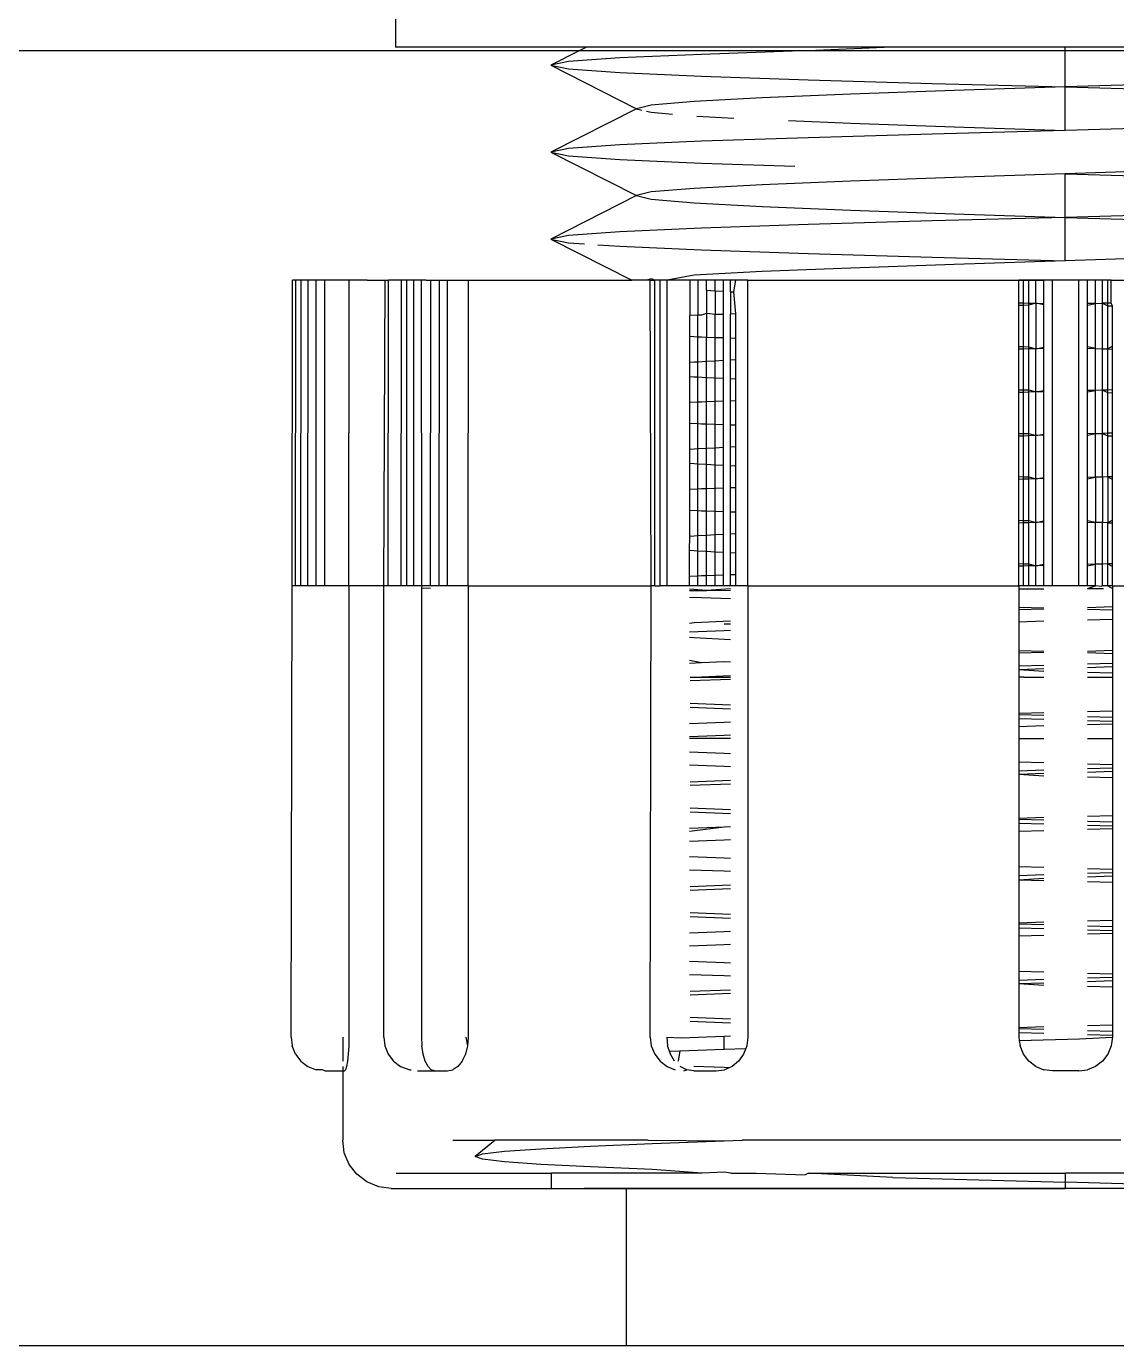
# Model space of a CAD drawing. Header units: metres. Extents: x -175 to 101, y -7 to 93.
# Drawn here: x 1.32941 to 1.35203, y 2.03295 to 2.06032 of the extents above; entities that cross this region are included whole.
import ezdxf

# ---------------------------------------------------------------- set-up
doc = ezdxf.new("R2010")
doc.units = ezdxf.units.M

msp = doc.modelspace()

# ---------------------------------------------------------------- linework, layer by layer
for p, q in [((1.337071, 2.076165), (1.337071, 2.059893)), ((1.340878, 2.059815), (1.110436, 2.059815)), ((1.341032, 2.059893), (1.337071, 2.059893)), ((1.340878, 2.059815), (1.340294, 2.059519)), ((1.341032, 2.059893), (1.340878, 2.059815)), ((1.345493, 2.059815), (1.340878, 2.059815)), ((1.347367, 2.059893), (1.341032, 2.059893)), ((1.345493, 2.059815), (1.343419, 2.059744)), ((1.345628, 2.059819), (1.345493, 2.059815)), ((1.347367, 2.059893), (1.345628, 2.059819)), ((1.355407, 2.059819), (1.345628, 2.059819)), ((1.354557, 2.059893), (1.347367, 2.059893)), ((1.350962, 2.058166), (1.350962, 2.059893)), ((1.340658, 2.059594), (1.340294, 2.059519)), ((1.340294, 2.059519), (1.342072, 2.058617)), ((1.340294, 2.059519), (1.340658, 2.059444)), ((1.341723, 2.059669), (1.340658, 2.059594)), ((1.343419, 2.059744), (1.341723, 2.059669)), ((1.340658, 2.059444), (1.341723, 2.059368)), ((1.341723, 2.059368), (1.343419, 2.059293)), ((1.343419, 2.059293), (1.345628, 2.059218)), ((1.345628, 2.059218), (1.348201, 2.059143)), ((1.348661, 2.058993), (1.346517, 2.058918)), ((1.348201, 2.059143), (1.350962, 2.059068)), ((1.350962, 2.059068), (1.348661, 2.058993)), ((1.353263, 2.059143), (1.350962, 2.059068)), ((1.350962, 2.059068), (1.353723, 2.058993)), ((1.342375, 2.058692), (1.342072, 2.058617)), ((1.343263, 2.058767), (1.342375, 2.058692)), ((1.344676, 2.058842), (1.343263, 2.058767)), ((1.346517, 2.058918), (1.344676, 2.058842)), ((1.342072, 2.058617), (1.340294, 2.057715)), ((1.342072, 2.058617), (1.342181, 2.05859)), ((1.342276, 2.058566), (1.342375, 2.058542)), ((1.342375, 2.058542), (1.342815, 2.058505)), ((1.34332, 2.058464), (1.344091, 2.058423)), ((1.345221, 2.058369), (1.346517, 2.058316)), ((1.346517, 2.058316), (1.348661, 2.058241)), ((1.350962, 2.058166), (1.348201, 2.058091)), ((1.348661, 2.058241), (1.350962, 2.058166)), ((1.353723, 2.058241), (1.350962, 2.058166)), ((1.341723, 2.057866), (1.340658, 2.05779)), ((1.343419, 2.057941), (1.341723, 2.057866)), ((1.345628, 2.058016), (1.343419, 2.057941)), ((1.348201, 2.058091), (1.345628, 2.058016)), ((1.340658, 2.05779), (1.340294, 2.057715)), ((1.340294, 2.057715), (1.340658, 2.05764)), ((1.340294, 2.057715), (1.342072, 2.056814)), ((1.340658, 2.05764), (1.341723, 2.057565)), ((1.341723, 2.057565), (1.343419, 2.05749)), ((1.343419, 2.05749), (1.345356, 2.057424)), ((1.353263, 2.05734), (1.350962, 2.057264)), ((1.344676, 2.057039), (1.343263, 2.056964)), ((1.346517, 2.057114), (1.344676, 2.057039)), ((1.348661, 2.057189), (1.346517, 2.057114)), ((1.350962, 2.057264), (1.348661, 2.057189)), ((1.350962, 2.057264), (1.353723, 2.057189)), ((1.350962, 2.055461), (1.350962, 2.057264)), ((1.342072, 2.056814), (1.340294, 2.055912)), ((1.342375, 2.056889), (1.342072, 2.056814)), ((1.342072, 2.056814), (1.342375, 2.056738)), ((1.343263, 2.056964), (1.342375, 2.056889)), ((1.342375, 2.056738), (1.343263, 2.056663)), ((1.343263, 2.056663), (1.344676, 2.056588)), ((1.344676, 2.056588), (1.346517, 2.056513)), ((1.346517, 2.056513), (1.348661, 2.056438)), ((1.345628, 2.056213), (1.343419, 2.056137)), ((1.348201, 2.056288), (1.345628, 2.056213)), ((1.350962, 2.056363), (1.348201, 2.056288)), ((1.348661, 2.056438), (1.350962, 2.056363)), ((1.353723, 2.056438), (1.350962, 2.056363)), ((1.350962, 2.056363), (1.353263, 2.056288)), ((1.340658, 2.055987), (1.340294, 2.055912)), ((1.341723, 2.056062), (1.340658, 2.055987)), ((1.343419, 2.056137), (1.341723, 2.056062)), ((1.340294, 2.055912), (1.34197, 2.055062)), ((1.340294, 2.055912), (1.340658, 2.055837)), ((1.340658, 2.055837), (1.340988, 2.055813)), ((1.341267, 2.055794), (1.341723, 2.055762)), ((1.341723, 2.055762), (1.343419, 2.055687)), ((1.343419, 2.055687), (1.345628, 2.055611)), ((1.345628, 2.055611), (1.348201, 2.055536)), ((1.348661, 2.055386), (1.346517, 2.055311)), ((1.348201, 2.055536), (1.350962, 2.055461)), ((1.350962, 2.055461), (1.348661, 2.055386)), ((1.353263, 2.055536), (1.350962, 2.055461)), ((1.343263, 2.055161), (1.342705, 2.055062)), ((1.344676, 2.055236), (1.343263, 2.055161)), ((1.346517, 2.055311), (1.344676, 2.055236)), ((1.334925, 2.048714), (1.334929, 2.055062)), ((1.334999, 2.055062), (1.334929, 2.055062)), ((1.334995, 2.048714), (1.334999, 2.055062)), ((1.33511, 2.055062), (1.334999, 2.055062)), ((1.335106, 2.048714), (1.33511, 2.055062)), ((1.335255, 2.055062), (1.33511, 2.055062)), ((1.335251, 2.048714), (1.335255, 2.055062)), ((1.335424, 2.055062), (1.335255, 2.055062)), ((1.33542, 2.048714), (1.335424, 2.055062)), ((1.335605, 2.055062), (1.335424, 2.055062)), ((1.335601, 2.048714), (1.335605, 2.055062)), ((1.336105, 2.055062), (1.335605, 2.055062)), ((1.336101, 2.048714), (1.336105, 2.055062)), ((1.336484, 2.055061), (1.336105, 2.055062)), ((1.336484, 2.055061), (1.336852, 2.055062)), ((1.336825, 2.048714), (1.336852, 2.055062)), ((1.336852, 2.055062), (1.336922, 2.055062)), ((1.336919, 2.048714), (1.336922, 2.055062)), ((1.337033, 2.055062), (1.336922, 2.055062)), ((1.337193, 2.055062), (1.337033, 2.055062)), ((1.337189, 2.048714), (1.337193, 2.055062)), ((1.337304, 2.055062), (1.337193, 2.055062)), ((1.337301, 2.048714), (1.337304, 2.055062)), ((1.337449, 2.055062), (1.337304, 2.055062)), ((1.337446, 2.048714), (1.337449, 2.055062)), ((1.337611, 2.055062), (1.337449, 2.055062)), ((1.337706, 2.055061), (1.337611, 2.055062)), ((1.337614, 2.048714), (1.337611, 2.055062)), ((1.337706, 2.055061), (1.337753, 2.055061)), ((1.337753, 2.055061), (1.337799, 2.055061)), ((1.337796, 2.048714), (1.337799, 2.055061)), ((1.337799, 2.055061), (1.33798, 2.055062)), ((1.337977, 2.048714), (1.33798, 2.055062)), ((1.33798, 2.055062), (1.338149, 2.055062)), ((1.338146, 2.048714), (1.338149, 2.055062)), ((1.338149, 2.055062), (1.338525, 2.055062)), ((1.338525, 2.055062), (1.338582, 2.055062)), ((1.338579, 2.048714), (1.338582, 2.055062)), ((1.338582, 2.055062), (1.34197, 2.055062)), ((1.342281, 2.055062), (1.34197, 2.055062)), ((1.342375, 2.055085), (1.342281, 2.055062)), ((1.342355, 2.055062), (1.342281, 2.055062)), ((1.342376, 2.048714), (1.342355, 2.055062)), ((1.342355, 2.055062), (1.342448, 2.055062)), ((1.342448, 2.055062), (1.342375, 2.055085)), ((1.342446, 2.048714), (1.342448, 2.055062)), ((1.34256, 2.055062), (1.342448, 2.055062)), ((1.342558, 2.048714), (1.34256, 2.055062)), ((1.342705, 2.055062), (1.34256, 2.055062)), ((1.342703, 2.048714), (1.342705, 2.055062)), ((1.343173, 2.055062), (1.342705, 2.055062)), ((1.343342, 2.055062), (1.343173, 2.055062)), ((1.343173, 2.055062), (1.343173, 2.054323)), ((1.343475, 2.055059), (1.343342, 2.055062)), ((1.343342, 2.055062), (1.343342, 2.054331)), ((1.343523, 2.055062), (1.343475, 2.055059)), ((1.343704, 2.055062), (1.343523, 2.055062)), ((1.343523, 2.054854), (1.343523, 2.055062)), ((1.343523, 2.054854), (1.343704, 2.05484)), ((1.343523, 2.054854), (1.343523, 2.054367)), ((1.343873, 2.055062), (1.343704, 2.055062)), ((1.343704, 2.05484), (1.343704, 2.055062)), ((1.343704, 2.05484), (1.343873, 2.054828)), ((1.343704, 2.05484), (1.343704, 2.054344)), ((1.344018, 2.055062), (1.343873, 2.055062)), ((1.343873, 2.054828), (1.343873, 2.055062)), ((1.344129, 2.055062), (1.344018, 2.055062)), ((1.344018, 2.05482), (1.344018, 2.055062)), ((1.344091, 2.054816), (1.344129, 2.055062)), ((1.344379, 2.055062), (1.344129, 2.055062)), ((1.344377, 2.048714), (1.344379, 2.055062)), ((1.344379, 2.055062), (1.350002, 2.055062)), ((1.350096, 2.055062), (1.350002, 2.055062)), ((1.350002, 2.054591), (1.350002, 2.055062)), ((1.350002, 2.055061), (1.350521, 2.055061)), ((1.350207, 2.055062), (1.350096, 2.055062)), ((1.350096, 2.054588), (1.350096, 2.055062)), ((1.35031, 2.055061), (1.350207, 2.055062)), ((1.350207, 2.054584), (1.350207, 2.055062)), ((1.350352, 2.055062), (1.35031, 2.055061)), ((1.350521, 2.055061), (1.350352, 2.055062)), ((1.350352, 2.054579), (1.350352, 2.055062)), ((1.350702, 2.055062), (1.350521, 2.055061)), ((1.350521, 2.054574), (1.350521, 2.055061)), ((1.351244, 2.055062), (1.350702, 2.055062)), ((1.350702, 2.048714), (1.350702, 2.055062)), ((1.351425, 2.055062), (1.351244, 2.055062)), ((1.351244, 2.048714), (1.351244, 2.055062)), ((1.351594, 2.055062), (1.351425, 2.055062)), ((1.351425, 2.054572), (1.351425, 2.055062)), ((1.351594, 2.054577), (1.351594, 2.055062)), ((1.351633, 2.055061), (1.351594, 2.055062)), ((1.351739, 2.055062), (1.351633, 2.055061)), ((1.35185, 2.055062), (1.351739, 2.055062)), ((1.351739, 2.054581), (1.351739, 2.055062)), ((1.35192, 2.055062), (1.35185, 2.055062)), ((1.35185, 2.054584), (1.35185, 2.055062)), ((1.35192, 2.055062), (1.357463, 2.055063)), ((1.35192, 2.054585), (1.35192, 2.055062)), ((1.343873, 2.054349), (1.343873, 2.054828)), ((1.344018, 2.05482), (1.344091, 2.054816)), ((1.344018, 2.05482), (1.344018, 2.054354)), ((1.344129, 2.054358), (1.344091, 2.054816)), ((1.350002, 2.054591), (1.350096, 2.054588)), ((1.350002, 2.054533), (1.350002, 2.054591)), ((1.350096, 2.054588), (1.350207, 2.054584)), ((1.350096, 2.054536), (1.350096, 2.054588)), ((1.350207, 2.054584), (1.350352, 2.054579)), ((1.350207, 2.054539), (1.350207, 2.054584)), ((1.350352, 2.054579), (1.350207, 2.054539)), ((1.350352, 2.054579), (1.350521, 2.054574)), ((1.350521, 2.054547), (1.350352, 2.054579)), ((1.350352, 2.054579), (1.350352, 2.053638)), ((1.350521, 2.054547), (1.350521, 2.054574)), ((1.351425, 2.054544), (1.351594, 2.054577)), ((1.351594, 2.054577), (1.351425, 2.054572)), ((1.351425, 2.054544), (1.351425, 2.054572)), ((1.351594, 2.054577), (1.351739, 2.054581)), ((1.351594, 2.05364), (1.351594, 2.054577)), ((1.35185, 2.054584), (1.351739, 2.054581)), ((1.351739, 2.054581), (1.35185, 2.05453)), ((1.351739, 2.053637), (1.351739, 2.054581)), ((1.35192, 2.054585), (1.35185, 2.054584)), ((1.35185, 2.05453), (1.35185, 2.054584)), ((1.351944, 2.054527), (1.35192, 2.054585)), ((1.343342, 2.054331), (1.343173, 2.054323)), ((1.343173, 2.053894), (1.343173, 2.054323)), ((1.343419, 2.054334), (1.343342, 2.054331)), ((1.343342, 2.053887), (1.343342, 2.054331)), ((1.343523, 2.054367), (1.343419, 2.054334)), ((1.343704, 2.054344), (1.343523, 2.054367)), ((1.343523, 2.054367), (1.343523, 2.05388)), ((1.343873, 2.054349), (1.343704, 2.054344)), ((1.343704, 2.053873), (1.343704, 2.054344)), ((1.343873, 2.053868), (1.343873, 2.054349)), ((1.344129, 2.054358), (1.344018, 2.054354)), ((1.344018, 2.053863), (1.344018, 2.054354)), ((1.344129, 2.053859), (1.344129, 2.054358)), ((1.350096, 2.054536), (1.350002, 2.054533)), ((1.350002, 2.053684), (1.350002, 2.054533)), ((1.350207, 2.054539), (1.350096, 2.054536)), ((1.350096, 2.053681), (1.350096, 2.054536)), ((1.350207, 2.053678), (1.350207, 2.054539)), ((1.350521, 2.05367), (1.350521, 2.054547)), ((1.351425, 2.053673), (1.351425, 2.054544)), ((1.35185, 2.05453), (1.351944, 2.054527)), ((1.35185, 2.053634), (1.35185, 2.05453)), ((1.351944, 2.05369), (1.351944, 2.054527)), ((1.343173, 2.053894), (1.343342, 2.053887)), ((1.343173, 2.053349), (1.343173, 2.053894)), ((1.343341, 2.053361), (1.343342, 2.053887)), ((1.343342, 2.053887), (1.343419, 2.053883)), ((1.343419, 2.053883), (1.343523, 2.05388)), ((1.343523, 2.05388), (1.343704, 2.053873)), ((1.343523, 2.053371), (1.343523, 2.05388)), ((1.343704, 2.053873), (1.343873, 2.053868)), ((1.343704, 2.053381), (1.343704, 2.053873)), ((1.343873, 2.05339), (1.343873, 2.053868)), ((1.344018, 2.053863), (1.344129, 2.053859)), ((1.344018, 2.053397), (1.344018, 2.053863)), ((1.344129, 2.053403), (1.344129, 2.053859)), ((1.350002, 2.053684), (1.350096, 2.053681)), ((1.350002, 2.053626), (1.350002, 2.053684)), ((1.350096, 2.053629), (1.350002, 2.053626)), ((1.350002, 2.052787), (1.350002, 2.053626)), ((1.350096, 2.053681), (1.350207, 2.053678)), ((1.350096, 2.053629), (1.350096, 2.053681)), ((1.350207, 2.053633), (1.350096, 2.053629)), ((1.350096, 2.052784), (1.350096, 2.053629)), ((1.350207, 2.053678), (1.350352, 2.053638)), ((1.350207, 2.053633), (1.350207, 2.053678)), ((1.350352, 2.053638), (1.350207, 2.053633)), ((1.350207, 2.052781), (1.350207, 2.053633)), ((1.350352, 2.053638), (1.350521, 2.05367)), ((1.350521, 2.053643), (1.350352, 2.053638)), ((1.350352, 2.052739), (1.350352, 2.053638)), ((1.350521, 2.053643), (1.350521, 2.05367)), ((1.350521, 2.05277), (1.350521, 2.053643)), ((1.351594, 2.05364), (1.351425, 2.053673)), ((1.351425, 2.053645), (1.351425, 2.053673)), ((1.351425, 2.053645), (1.351594, 2.05364)), ((1.351425, 2.052769), (1.351425, 2.053645)), ((1.351594, 2.05364), (1.351739, 2.053637)), ((1.351594, 2.052773), (1.351594, 2.05364)), ((1.351739, 2.053637), (1.35185, 2.053634)), ((1.351739, 2.052777), (1.351739, 2.053637)), ((1.351944, 2.05369), (1.35185, 2.053634)), ((1.35185, 2.053634), (1.351944, 2.053631)), ((1.35185, 2.05278), (1.35185, 2.053634)), ((1.351944, 2.053631), (1.351944, 2.05369)), ((1.351944, 2.052783), (1.351944, 2.053631)), ((1.343263, 2.053357), (1.343173, 2.053349)), ((1.343173, 2.053064), (1.343173, 2.053349)), ((1.343341, 2.053361), (1.343263, 2.053357)), ((1.343523, 2.053371), (1.343341, 2.053361)), ((1.343341, 2.053052), (1.343341, 2.053361)), ((1.343704, 2.053381), (1.343523, 2.053371)), ((1.343523, 2.053043), (1.343523, 2.053371)), ((1.343873, 2.05339), (1.343704, 2.053381)), ((1.343704, 2.053033), (1.343704, 2.053381)), ((1.343873, 2.053024), (1.343873, 2.05339)), ((1.344129, 2.053403), (1.344018, 2.053397)), ((1.344018, 2.053016), (1.344018, 2.053397)), ((1.344129, 2.053011), (1.344129, 2.053403)), ((1.343172, 2.05252), (1.343173, 2.053064)), ((1.343173, 2.053064), (1.343263, 2.053057)), ((1.343263, 2.053057), (1.343341, 2.053052)), ((1.343341, 2.053052), (1.343523, 2.053043)), ((1.343341, 2.052527), (1.343341, 2.053052)), ((1.343522, 2.052534), (1.343523, 2.053043)), ((1.343523, 2.053043), (1.343704, 2.053033)), ((1.343704, 2.05254), (1.343704, 2.053033)), ((1.343704, 2.053033), (1.343873, 2.053024)), ((1.343872, 2.052546), (1.343873, 2.053024)), ((1.344017, 2.052551), (1.344018, 2.053016)), ((1.344018, 2.053016), (1.344129, 2.053011)), ((1.344129, 2.052555), (1.344129, 2.053011)), ((1.350002, 2.052787), (1.350096, 2.052784)), ((1.350002, 2.05273), (1.350002, 2.052787)), ((1.350096, 2.052732), (1.350002, 2.05273)), ((1.350002, 2.05188), (1.350002, 2.05273)), ((1.350096, 2.052784), (1.350207, 2.052781)), ((1.350096, 2.052732), (1.350096, 2.052784)), ((1.350207, 2.052735), (1.350096, 2.052732)), ((1.350096, 2.051878), (1.350096, 2.052732)), ((1.350207, 2.052781), (1.350352, 2.052739)), ((1.350207, 2.052735), (1.350207, 2.052781)), ((1.350352, 2.052739), (1.350207, 2.052735)), ((1.350207, 2.051875), (1.350207, 2.052735)), ((1.350352, 2.052739), (1.350521, 2.05277)), ((1.350521, 2.052744), (1.350352, 2.052739)), ((1.350352, 2.051834), (1.350352, 2.052739)), ((1.350521, 2.052744), (1.350521, 2.05277)), ((1.350521, 2.051866), (1.350521, 2.052744)), ((1.351594, 2.052773), (1.351425, 2.052769)), ((1.351425, 2.052741), (1.351594, 2.052773)), ((1.351425, 2.052741), (1.351425, 2.052769)), ((1.351425, 2.051869), (1.351425, 2.052741)), ((1.351739, 2.052777), (1.351594, 2.052773)), ((1.351594, 2.051875), (1.351594, 2.052773)), ((1.35185, 2.05278), (1.351739, 2.052777)), ((1.351739, 2.052777), (1.35185, 2.052727)), ((1.351739, 2.05188), (1.351739, 2.052777)), ((1.351944, 2.052783), (1.35185, 2.05278)), ((1.35185, 2.052727), (1.35185, 2.05278)), ((1.35185, 2.052727), (1.351944, 2.052724)), ((1.35185, 2.051883), (1.35185, 2.052727)), ((1.351944, 2.052724), (1.351944, 2.052783)), ((1.351944, 2.051886), (1.351944, 2.052724)), ((1.343341, 2.052527), (1.343172, 2.05252)), ((1.343172, 2.052091), (1.343172, 2.05252)), ((1.343419, 2.052531), (1.343341, 2.052527)), ((1.343341, 2.052083), (1.343341, 2.052527)), ((1.343522, 2.052534), (1.343419, 2.052531)), ((1.343704, 2.05254), (1.343522, 2.052534)), ((1.343522, 2.052076), (1.343522, 2.052534)), ((1.343703, 2.05207), (1.343704, 2.05254)), ((1.343872, 2.052546), (1.343704, 2.05254)), ((1.343872, 2.052064), (1.343872, 2.052546)), ((1.344129, 2.052555), (1.344017, 2.052551)), ((1.344017, 2.052059), (1.344017, 2.052551)), ((1.344128, 2.052056), (1.344129, 2.052555)), ((1.343172, 2.052091), (1.343341, 2.052083)), ((1.343172, 2.051546), (1.343172, 2.052091)), ((1.343341, 2.052083), (1.343419, 2.05208)), ((1.343341, 2.051558), (1.343341, 2.052083)), ((1.343419, 2.05208), (1.343522, 2.052076)), ((1.343522, 2.052076), (1.343703, 2.05207)), ((1.343522, 2.051567), (1.343522, 2.052076)), ((1.343703, 2.05207), (1.343872, 2.052064)), ((1.343703, 2.051577), (1.343703, 2.05207)), ((1.343872, 2.051586), (1.343872, 2.052064)), ((1.344017, 2.052059), (1.344128, 2.052056)), ((1.344017, 2.051594), (1.344017, 2.052059)), ((1.344128, 2.0516), (1.344128, 2.052056)), ((1.350002, 2.05188), (1.350096, 2.051878)), ((1.350002, 2.051823), (1.350002, 2.05188)), ((1.350096, 2.051826), (1.350002, 2.051823)), ((1.350096, 2.051878), (1.350207, 2.051875)), ((1.350096, 2.051826), (1.350096, 2.051878)), ((1.350207, 2.05183), (1.350096, 2.051826)), ((1.350096, 2.050981), (1.350096, 2.051826)), ((1.350207, 2.051875), (1.350352, 2.051834)), ((1.350207, 2.05183), (1.350207, 2.051875)), ((1.350352, 2.051834), (1.350207, 2.05183)), ((1.350207, 2.050977), (1.350207, 2.05183)), ((1.350352, 2.051834), (1.350521, 2.051866)), ((1.350521, 2.05184), (1.350352, 2.051834)), ((1.350352, 2.050936), (1.350352, 2.051834)), ((1.350521, 2.05184), (1.350521, 2.051866)), ((1.350521, 2.050967), (1.350521, 2.05184)), ((1.351425, 2.051842), (1.351594, 2.051875)), ((1.351594, 2.051875), (1.351425, 2.051869)), ((1.351425, 2.051842), (1.351425, 2.051869)), ((1.351425, 2.050965), (1.351425, 2.051842)), ((1.351594, 2.051875), (1.351739, 2.05188)), ((1.351594, 2.05097), (1.351594, 2.051875)), ((1.35185, 2.051883), (1.351739, 2.05188)), ((1.351739, 2.05188), (1.35185, 2.05183)), ((1.351739, 2.050974), (1.351739, 2.05188)), ((1.351944, 2.051886), (1.35185, 2.051883)), ((1.35185, 2.05183), (1.35185, 2.051883)), ((1.35185, 2.050977), (1.35185, 2.05183)), ((1.35185, 2.05183), (1.351944, 2.051828)), ((1.351944, 2.051828), (1.351944, 2.051886)), ((1.351944, 2.050979), (1.351944, 2.051828)), ((1.343263, 2.051554), (1.343172, 2.051546)), ((1.343341, 2.051558), (1.343263, 2.051554)), ((1.343522, 2.051567), (1.343341, 2.051558)), ((1.343341, 2.051249), (1.343341, 2.051558)), ((1.343703, 2.051577), (1.343522, 2.051567)), ((1.343522, 2.051239), (1.343522, 2.051567)), ((1.343872, 2.051586), (1.343703, 2.051577)), ((1.343703, 2.05123), (1.343703, 2.051577)), ((1.343872, 2.051221), (1.343872, 2.051586)), ((1.344128, 2.0516), (1.344017, 2.051594)), ((1.344017, 2.051213), (1.344017, 2.051594)), ((1.344128, 2.051207), (1.344128, 2.0516)), ((1.350002, 2.050984), (1.350002, 2.051823)), ((1.343172, 2.051261), (1.343172, 2.051546)), ((1.343172, 2.051261), (1.343263, 2.051253)), ((1.343172, 2.050716), (1.343172, 2.051261)), ((1.343263, 2.051253), (1.343341, 2.051249)), ((1.343341, 2.051249), (1.343522, 2.051239)), ((1.343341, 2.050724), (1.343341, 2.051249)), ((1.343522, 2.051239), (1.343703, 2.05123)), ((1.343522, 2.050731), (1.343522, 2.051239)), ((1.343703, 2.05123), (1.343872, 2.051221)), ((1.343703, 2.050737), (1.343703, 2.05123)), ((1.343872, 2.050743), (1.343872, 2.051221)), ((1.344017, 2.051213), (1.344128, 2.051207)), ((1.344017, 2.050748), (1.344017, 2.051213)), ((1.344128, 2.050751), (1.344128, 2.051207)), ((1.343522, 2.050731), (1.343419, 2.050727)), ((1.343703, 2.050737), (1.343522, 2.050731)), ((1.343522, 2.050273), (1.343522, 2.050731)), ((1.343872, 2.050743), (1.343703, 2.050737)), ((1.343703, 2.050267), (1.343703, 2.050737)), ((1.343872, 2.050261), (1.343872, 2.050743)), ((1.344128, 2.050751), (1.344017, 2.050748)), ((1.344017, 2.050256), (1.344017, 2.050748)), ((1.344128, 2.050252), (1.344128, 2.050751)), ((1.350002, 2.050984), (1.350096, 2.050981)), ((1.350002, 2.050926), (1.350002, 2.050984)), ((1.350096, 2.050929), (1.350002, 2.050926)), ((1.350002, 2.050077), (1.350002, 2.050926)), ((1.350096, 2.050981), (1.350207, 2.050977)), ((1.350096, 2.050929), (1.350096, 2.050981)), ((1.350207, 2.050932), (1.350096, 2.050929)), ((1.350096, 2.050074), (1.350096, 2.050929)), ((1.350207, 2.050977), (1.350352, 2.050936)), ((1.350207, 2.050932), (1.350207, 2.050977)), ((1.350352, 2.050936), (1.350207, 2.050932)), ((1.350207, 2.050071), (1.350207, 2.050932)), ((1.350352, 2.050936), (1.350521, 2.050967)), ((1.350521, 2.050941), (1.350352, 2.050936)), ((1.350352, 2.050031), (1.350352, 2.050936)), ((1.350521, 2.050941), (1.350521, 2.050967)), ((1.350521, 2.050063), (1.350521, 2.050941)), ((1.351594, 2.05097), (1.351425, 2.050965)), ((1.351425, 2.050937), (1.351594, 2.05097)), ((1.351425, 2.050937), (1.351425, 2.050965)), ((1.351425, 2.050066), (1.351425, 2.050937)), ((1.351739, 2.050974), (1.351594, 2.05097)), ((1.351594, 2.05097), (1.351594, 2.050034)), ((1.35185, 2.050977), (1.351739, 2.050974)), ((1.351739, 2.050974), (1.351739, 2.05003)), ((1.351944, 2.050979), (1.35185, 2.050977)), ((1.35185, 2.050977), (1.351944, 2.050921)), ((1.35185, 2.050977), (1.35185, 2.050027)), ((1.351944, 2.050921), (1.351944, 2.050979)), ((1.351944, 2.050083), (1.351944, 2.050921)), ((1.343341, 2.050724), (1.343172, 2.050716)), ((1.343172, 2.050287), (1.343172, 2.050716)), ((1.343419, 2.050727), (1.343341, 2.050724)), ((1.343341, 2.05028), (1.343341, 2.050724)), ((1.343172, 2.050287), (1.343341, 2.05028)), ((1.343172, 2.049743), (1.343172, 2.050287)), ((1.34334, 2.049754), (1.343341, 2.05028)), ((1.343341, 2.05028), (1.343419, 2.050276)), ((1.343419, 2.050276), (1.343522, 2.050273)), ((1.343522, 2.050273), (1.343703, 2.050267)), ((1.343522, 2.049764), (1.343522, 2.050273)), ((1.343703, 2.050267), (1.343872, 2.050261)), ((1.343703, 2.049774), (1.343703, 2.050267)), ((1.343872, 2.049783), (1.343872, 2.050261)), ((1.344017, 2.050256), (1.344128, 2.050252)), ((1.344017, 2.04979), (1.344017, 2.050256)), ((1.344128, 2.049796), (1.344128, 2.050252)), ((1.350002, 2.050077), (1.350096, 2.050074)), ((1.350002, 2.05002), (1.350002, 2.050077)), ((1.350096, 2.050023), (1.350002, 2.05002)), ((1.350002, 2.049181), (1.350002, 2.05002)), ((1.350096, 2.050074), (1.350207, 2.050071)), ((1.350096, 2.050023), (1.350096, 2.050074)), ((1.350207, 2.050026), (1.350096, 2.050023)), ((1.350096, 2.049177), (1.350096, 2.050023)), ((1.350207, 2.050071), (1.350352, 2.050031)), ((1.350207, 2.050026), (1.350207, 2.050071)), ((1.350352, 2.050031), (1.350207, 2.050026)), ((1.350207, 2.049174), (1.350207, 2.050026)), ((1.350352, 2.050031), (1.350521, 2.050063)), ((1.350521, 2.050036), (1.350352, 2.050031)), ((1.350352, 2.049133), (1.350352, 2.050031)), ((1.350521, 2.050036), (1.350521, 2.050063)), ((1.350521, 2.049164), (1.350521, 2.050036)), ((1.351594, 2.050034), (1.351425, 2.050066)), ((1.351425, 2.050038), (1.351425, 2.050066)), ((1.351425, 2.050038), (1.351594, 2.050034)), ((1.351425, 2.049162), (1.351425, 2.050038)), ((1.351739, 2.05003), (1.351594, 2.050034)), ((1.351594, 2.049166), (1.351594, 2.050034)), ((1.351739, 2.04917), (1.351739, 2.05003)), ((1.35185, 2.050027), (1.351739, 2.05003)), ((1.351944, 2.050083), (1.35185, 2.050027)), ((1.35185, 2.049173), (1.35185, 2.050027)), ((1.35185, 2.050027), (1.351944, 2.050024)), ((1.351944, 2.050024), (1.351944, 2.050083)), ((1.351944, 2.049176), (1.351944, 2.050024)), ((1.343171, 2.049458), (1.343172, 2.049743)), ((1.343263, 2.04975), (1.343172, 2.049743)), ((1.34334, 2.049754), (1.343263, 2.04975)), ((1.343522, 2.049764), (1.34334, 2.049754)), ((1.34334, 2.049446), (1.34334, 2.049754)), ((1.343521, 2.049436), (1.343522, 2.049764)), ((1.343703, 2.049774), (1.343522, 2.049764)), ((1.343872, 2.049783), (1.343703, 2.049774)), ((1.343703, 2.049426), (1.343703, 2.049774)), ((1.343871, 2.049417), (1.343872, 2.049783)), ((1.344016, 2.04941), (1.344017, 2.04979)), ((1.344128, 2.049796), (1.344017, 2.04979)), ((1.344128, 2.049404), (1.344128, 2.049796)), ((1.343171, 2.049458), (1.343263, 2.04945)), ((1.343171, 2.048913), (1.343171, 2.049458)), ((1.343263, 2.04945), (1.34334, 2.049446)), ((1.34334, 2.049446), (1.343521, 2.049436)), ((1.34334, 2.04892), (1.34334, 2.049446)), ((1.343521, 2.049436), (1.343703, 2.049426)), ((1.343521, 2.048927), (1.343521, 2.049436)), ((1.343702, 2.048933), (1.343703, 2.049426)), ((1.343703, 2.049426), (1.343871, 2.049417)), ((1.343871, 2.048939), (1.343871, 2.049417)), ((1.344016, 2.04941), (1.344128, 2.049404)), ((1.344016, 2.048944), (1.344016, 2.04941)), ((1.344127, 2.048948), (1.344128, 2.049404)), ((1.350002, 2.049181), (1.350096, 2.049177)), ((1.350002, 2.049123), (1.350002, 2.049181)), ((1.350096, 2.049126), (1.350002, 2.049123)), ((1.350002, 2.048714), (1.350002, 2.049123)), ((1.350096, 2.049126), (1.350096, 2.049177)), ((1.350096, 2.049177), (1.350207, 2.049174)), ((1.350207, 2.049129), (1.350096, 2.049126)), ((1.350096, 2.048714), (1.350096, 2.049126)), ((1.350207, 2.049129), (1.350207, 2.049174)), ((1.350207, 2.049174), (1.350352, 2.049133)), ((1.350352, 2.049133), (1.350207, 2.049129)), ((1.350207, 2.048714), (1.350207, 2.049129)), ((1.350352, 2.049133), (1.350521, 2.049164)), ((1.350521, 2.049137), (1.350352, 2.049133)), ((1.350352, 2.048714), (1.350352, 2.049133)), ((1.350521, 2.049137), (1.350521, 2.049164)), ((1.350521, 2.048714), (1.350521, 2.049137)), ((1.351594, 2.049166), (1.351425, 2.049162)), ((1.351425, 2.049134), (1.351594, 2.049166)), ((1.351425, 2.049134), (1.351425, 2.049162)), ((1.351425, 2.048714), (1.351425, 2.049134)), ((1.351739, 2.04917), (1.351594, 2.049166)), ((1.351594, 2.048714), (1.351594, 2.049166)), ((1.35185, 2.049173), (1.351739, 2.04917)), ((1.351739, 2.048714), (1.351739, 2.04917)), ((1.351944, 2.049176), (1.35185, 2.049173)), ((1.35185, 2.049173), (1.351944, 2.049117)), ((1.35185, 2.048714), (1.35185, 2.049173)), ((1.351944, 2.049117), (1.351944, 2.049176)), ((1.351944, 2.048714), (1.351944, 2.049117)), ((1.34334, 2.04892), (1.343171, 2.048913)), ((1.343171, 2.048714), (1.343171, 2.048913)), ((1.343419, 2.048924), (1.34334, 2.04892)), ((1.34334, 2.048714), (1.34334, 2.04892)), ((1.343521, 2.048927), (1.343419, 2.048924)), ((1.343702, 2.048933), (1.343521, 2.048927)), ((1.343521, 2.048714), (1.343521, 2.048927)), ((1.343871, 2.048939), (1.343702, 2.048933)), ((1.343702, 2.048714), (1.343702, 2.048933)), ((1.343871, 2.048714), (1.343871, 2.048939)), ((1.344127, 2.048948), (1.344016, 2.048944)), ((1.344016, 2.048714), (1.344016, 2.048944)), ((1.344127, 2.048714), (1.344127, 2.048948)), ((1.334901, 2.039352), (1.334925, 2.048714)), ((1.334995, 2.048714), (1.334925, 2.048714)), ((1.335106, 2.048714), (1.334995, 2.048714)), ((1.335251, 2.048714), (1.335106, 2.048714)), ((1.33542, 2.048714), (1.335251, 2.048714)), ((1.335601, 2.048714), (1.33542, 2.048714)), ((1.336101, 2.048714), (1.335601, 2.048714)), ((1.336101, 2.048714), (1.336101, 2.039352)), ((1.336825, 2.048714), (1.336101, 2.048714)), ((1.336825, 2.039352), (1.336825, 2.048714)), ((1.336919, 2.048714), (1.336825, 2.048714)), ((1.337189, 2.048714), (1.336919, 2.048714)), ((1.337301, 2.048714), (1.337189, 2.048714)), ((1.337446, 2.048714), (1.337301, 2.048714)), ((1.337614, 2.048714), (1.337446, 2.048714)), ((1.337614, 2.048714), (1.337608, 2.048673)), ((1.337608, 2.048673), (1.337796, 2.048668)), ((1.337608, 2.048673), (1.337608, 2.039352)), ((1.337796, 2.048714), (1.337614, 2.048714)), ((1.337977, 2.048714), (1.337796, 2.048714)), ((1.338146, 2.048714), (1.337977, 2.048714)), ((1.338579, 2.048714), (1.338146, 2.048714)), ((1.338579, 2.048714), (1.338579, 2.039352)), ((1.338579, 2.048714), (1.342376, 2.048714)), ((1.342353, 2.039352), (1.342376, 2.048714)), ((1.342446, 2.048714), (1.342376, 2.048714)), ((1.342446, 2.048714), (1.342558, 2.048714)), ((1.342703, 2.048714), (1.342558, 2.048714)), ((1.343171, 2.048714), (1.342703, 2.048714)), ((1.34334, 2.048714), (1.343171, 2.048714)), ((1.343523, 2.048622), (1.343171, 2.048649)), ((1.343171, 2.048621), (1.343523, 2.048622)), ((1.343521, 2.048714), (1.34334, 2.048714)), ((1.343702, 2.048714), (1.343521, 2.048714)), ((1.344016, 2.048655), (1.343523, 2.048622)), ((1.343523, 2.048622), (1.344016, 2.048624)), ((1.343871, 2.048714), (1.343702, 2.048714)), ((1.344016, 2.048714), (1.343871, 2.048714)), ((1.344127, 2.048714), (1.344016, 2.048714)), ((1.344377, 2.048714), (1.344127, 2.048714)), ((1.344377, 2.048714), (1.344377, 2.039352)), ((1.344377, 2.048714), (1.350002, 2.048714)), ((1.350096, 2.048714), (1.350002, 2.048714)), ((1.350002, 2.048714), (1.350002, 2.048652)), ((1.350002, 2.048652), (1.350521, 2.048654)), ((1.350002, 2.048652), (1.350002, 2.048274)), ((1.350207, 2.048714), (1.350096, 2.048714)), ((1.350352, 2.048714), (1.350207, 2.048714)), ((1.350521, 2.048714), (1.350352, 2.048714)), ((1.350702, 2.048714), (1.350521, 2.048714)), ((1.351244, 2.048714), (1.350702, 2.048714)), ((1.351425, 2.048714), (1.351244, 2.048714)), ((1.351594, 2.048714), (1.351425, 2.048714)), ((1.351425, 2.048662), (1.351594, 2.048714)), ((1.351425, 2.048663), (1.351759, 2.048665)), ((1.351708, 2.048701), (1.351594, 2.048714)), ((1.351739, 2.048714), (1.351708, 2.048701)), ((1.35185, 2.048714), (1.351739, 2.048714)), ((1.351944, 2.048714), (1.35185, 2.048714)), ((1.35185, 2.048714), (1.351944, 2.048664)), ((1.351944, 2.048714), (1.351944, 2.048664)), ((1.351944, 2.048714), (1.357569, 2.048714)), ((1.351944, 2.048664), (1.351944, 2.04828)), ((1.343171, 2.048484), (1.343419, 2.048473)), ((1.343419, 2.048473), (1.344016, 2.048453)), ((1.350002, 2.048274), (1.350521, 2.048259)), ((1.350002, 2.048274), (1.350002, 2.048216)), ((1.351944, 2.04828), (1.351425, 2.048263)), ((1.351944, 2.04828), (1.351944, 2.048221)), ((1.350521, 2.048233), (1.350002, 2.048216)), ((1.350002, 2.048216), (1.350002, 2.047973)), ((1.351425, 2.048235), (1.351944, 2.048221)), ((1.351425, 2.048013), (1.351944, 2.048027)), ((1.351944, 2.048221), (1.351944, 2.048027)), ((1.351944, 2.048027), (1.351944, 2.047372)), ((1.343263, 2.047947), (1.343171, 2.047939)), ((1.343171, 2.047765), (1.343889, 2.047791)), ((1.344016, 2.047987), (1.343263, 2.047947)), ((1.343889, 2.047927), (1.344016, 2.047931)), ((1.343889, 2.047791), (1.344016, 2.047795)), ((1.350002, 2.047973), (1.350521, 2.047988)), ((1.350002, 2.047973), (1.350002, 2.047377)), ((1.343171, 2.047654), (1.343263, 2.047646)), ((1.343263, 2.047646), (1.344016, 2.047606)), ((1.350002, 2.047377), (1.350521, 2.04736)), ((1.350002, 2.047377), (1.350002, 2.04732)), ((1.350521, 2.047334), (1.350002, 2.04732)), ((1.350002, 2.04732), (1.350002, 2.047054)), ((1.351944, 2.047372), (1.351425, 2.047358)), ((1.351425, 2.047331), (1.351944, 2.047314)), ((1.351944, 2.047372), (1.351944, 2.047314)), ((1.351944, 2.047314), (1.351944, 2.047113)), ((1.343419, 2.04712), (1.343171, 2.047165)), ((1.343419, 2.04712), (1.343171, 2.047109)), ((1.343889, 2.047139), (1.343419, 2.04712)), ((1.344016, 2.047135), (1.343889, 2.047139)), ((1.350002, 2.047054), (1.350521, 2.047069)), ((1.350002, 2.047054), (1.350002, 2.046976)), ((1.350521, 2.046992), (1.350002, 2.046976)), ((1.350521, 2.046943), (1.350002, 2.046976)), ((1.350002, 2.046976), (1.350002, 2.046821)), ((1.351425, 2.047097), (1.351944, 2.047113)), ((1.351944, 2.047035), (1.351425, 2.047019)), ((1.351944, 2.046903), (1.351425, 2.046918)), ((1.351944, 2.047113), (1.351944, 2.047035)), ((1.351944, 2.047035), (1.351944, 2.046903)), ((1.351944, 2.046903), (1.351944, 2.046821)), ((1.343181, 2.04682), (1.343263, 2.046821)), ((1.344016, 2.046776), (1.343181, 2.046743)), ((1.343263, 2.046821), (1.344016, 2.046854)), ((1.343263, 2.046821), (1.344016, 2.046821)), ((1.350103, 2.04682), (1.350002, 2.046821)), ((1.350002, 2.046821), (1.350002, 2.046072)), ((1.350103, 2.04682), (1.350521, 2.046821)), ((1.351425, 2.046821), (1.351944, 2.046821)), ((1.351944, 2.046821), (1.351944, 2.046126)), ((1.344016, 2.046244), (1.343181, 2.046277)), ((1.343181, 2.0462), (1.344016, 2.046166)), ((1.350002, 2.046072), (1.350521, 2.046087)), ((1.351425, 2.046112), (1.351944, 2.046126)), ((1.351944, 2.046126), (1.351944, 2.045985)), ((1.343171, 2.045864), (1.343889, 2.04589)), ((1.343889, 2.04589), (1.344016, 2.045894)), ((1.350002, 2.046072), (1.350002, 2.046044)), ((1.350521, 2.046028), (1.350002, 2.046044)), ((1.350002, 2.046044), (1.350002, 2.045966)), ((1.350002, 2.045966), (1.350521, 2.04595)), ((1.350002, 2.045966), (1.350002, 2.045801)), ((1.350002, 2.045801), (1.350521, 2.045816)), ((1.351944, 2.045985), (1.351425, 2.046001)), ((1.351425, 2.045923), (1.351944, 2.045907)), ((1.351425, 2.045841), (1.351944, 2.045855)), ((1.351944, 2.045985), (1.351944, 2.045907)), ((1.351944, 2.045907), (1.351944, 2.045855)), ((1.351944, 2.045855), (1.351944, 2.045551)), ((1.343171, 2.045593), (1.343889, 2.045619)), ((1.344016, 2.045551), (1.343171, 2.045551)), ((1.343889, 2.045619), (1.344016, 2.045623)), ((1.350002, 2.045801), (1.350002, 2.045551)), ((1.350002, 2.045551), (1.350521, 2.045551)), ((1.350002, 2.045551), (1.350002, 2.045056)), ((1.351425, 2.045551), (1.351944, 2.045551)), ((1.351944, 2.045551), (1.351944, 2.045002)), ((1.343889, 2.045238), (1.343171, 2.045264)), ((1.343889, 2.044967), (1.343171, 2.044993)), ((1.344016, 2.045234), (1.343889, 2.045238)), ((1.350521, 2.045042), (1.350002, 2.045056)), ((1.350002, 2.045056), (1.350002, 2.044882)), ((1.351944, 2.045002), (1.351425, 2.045017)), ((1.351944, 2.045002), (1.351944, 2.044941)), ((1.344016, 2.044963), (1.343889, 2.044967)), ((1.350002, 2.044882), (1.350521, 2.044898)), ((1.350002, 2.044882), (1.350002, 2.044804)), ((1.350521, 2.04482), (1.350002, 2.044804)), ((1.350521, 2.044771), (1.350002, 2.044804)), ((1.350002, 2.044804), (1.350002, 2.0439)), ((1.351425, 2.044925), (1.351944, 2.044941)), ((1.351944, 2.044863), (1.351425, 2.044847)), ((1.351944, 2.044731), (1.351425, 2.044746)), ((1.351944, 2.044941), (1.351944, 2.044863)), ((1.351944, 2.044863), (1.351944, 2.044731)), ((1.351944, 2.044731), (1.351944, 2.043954)), ((1.343181, 2.044648), (1.344016, 2.044682)), ((1.344016, 2.044604), (1.343181, 2.044571)), ((1.344016, 2.044072), (1.343181, 2.044105)), ((1.343181, 2.044028), (1.344016, 2.043994)), ((1.350002, 2.0439), (1.350521, 2.043915)), ((1.350002, 2.0439), (1.350002, 2.043872)), ((1.351425, 2.04394), (1.351944, 2.043954)), ((1.351944, 2.043954), (1.351944, 2.043813)), ((1.343171, 2.043692), (1.343889, 2.043718)), ((1.343171, 2.043627), (1.343889, 2.043718)), ((1.343889, 2.043718), (1.344016, 2.043722)), ((1.350521, 2.043856), (1.350002, 2.043872)), ((1.350002, 2.043872), (1.350002, 2.043794)), ((1.350002, 2.043794), (1.350521, 2.043778)), ((1.350002, 2.043794), (1.350002, 2.043629)), ((1.350002, 2.043629), (1.350521, 2.043644)), ((1.350002, 2.043629), (1.350002, 2.042884)), ((1.351944, 2.043813), (1.351425, 2.043829)), ((1.351425, 2.043751), (1.351944, 2.043735)), ((1.351425, 2.043669), (1.351944, 2.043683)), ((1.351944, 2.043813), (1.351944, 2.043735)), ((1.351944, 2.043735), (1.351944, 2.043683)), ((1.351944, 2.043683), (1.351944, 2.04283)), ((1.343171, 2.043421), (1.343889, 2.043447)), ((1.343889, 2.043447), (1.344016, 2.043451)), ((1.343889, 2.043066), (1.343171, 2.043092)), ((1.344016, 2.043062), (1.343889, 2.043066)), ((1.343889, 2.042795), (1.343171, 2.042821)), ((1.344016, 2.042791), (1.343889, 2.042795)), ((1.350521, 2.04287), (1.350002, 2.042884)), ((1.350002, 2.042884), (1.350002, 2.04271)), ((1.351944, 2.04283), (1.351425, 2.042845)), ((1.351944, 2.04283), (1.351944, 2.042769)), ((1.350002, 2.04271), (1.350521, 2.042726)), ((1.350002, 2.04271), (1.350002, 2.042613)), ((1.350521, 2.042648), (1.350002, 2.042613)), ((1.350521, 2.042599), (1.350002, 2.042613)), ((1.350002, 2.042613), (1.350002, 2.041728)), ((1.351425, 2.042753), (1.351944, 2.042769)), ((1.351944, 2.042691), (1.351425, 2.042675)), ((1.351944, 2.042559), (1.351425, 2.042574)), ((1.351944, 2.042769), (1.351944, 2.042691)), ((1.351944, 2.042691), (1.351944, 2.042559)), ((1.351944, 2.042559), (1.351944, 2.041782)), ((1.343181, 2.042476), (1.344016, 2.04251)), ((1.344016, 2.042432), (1.343181, 2.042399)), ((1.344016, 2.0419), (1.343181, 2.041933)), ((1.343181, 2.041856), (1.344016, 2.041822)), ((1.350002, 2.041728), (1.350521, 2.041743)), ((1.350002, 2.041728), (1.350002, 2.0417)), ((1.350521, 2.041684), (1.350002, 2.0417)), ((1.350002, 2.0417), (1.350002, 2.041622)), ((1.351425, 2.041768), (1.351944, 2.041782)), ((1.351944, 2.041782), (1.351944, 2.041641)), ((1.343171, 2.04152), (1.343889, 2.041546)), ((1.343889, 2.041546), (1.344016, 2.04155)), ((1.350002, 2.041622), (1.350521, 2.041607)), ((1.350002, 2.041622), (1.350002, 2.041457)), ((1.350002, 2.041457), (1.350521, 2.041472)), ((1.350002, 2.041457), (1.350002, 2.040712)), ((1.351944, 2.041641), (1.351425, 2.041657)), ((1.351425, 2.041579), (1.351944, 2.041563)), ((1.351425, 2.041497), (1.351944, 2.041511)), ((1.351944, 2.041641), (1.351944, 2.041563)), ((1.351944, 2.041563), (1.351944, 2.041511)), ((1.351944, 2.041511), (1.351944, 2.040658)), ((1.343171, 2.041249), (1.343889, 2.041275)), ((1.343889, 2.041275), (1.344016, 2.041279)), ((1.343889, 2.040894), (1.343171, 2.040921)), ((1.344016, 2.04089), (1.343889, 2.040894)), ((1.343889, 2.040623), (1.343171, 2.040649)), ((1.344016, 2.040619), (1.343889, 2.040623)), ((1.350521, 2.040698), (1.350002, 2.040712)), ((1.350002, 2.040712), (1.350002, 2.040538)), ((1.351944, 2.040658), (1.351425, 2.040673)), ((1.351944, 2.040658), (1.351944, 2.040597)), ((1.343181, 2.040304), (1.344016, 2.040338)), ((1.350002, 2.040538), (1.350521, 2.040554)), ((1.350002, 2.040538), (1.350002, 2.04046)), ((1.350521, 2.040476), (1.350002, 2.04046)), ((1.350521, 2.040427), (1.350002, 2.04046)), ((1.350002, 2.04046), (1.350002, 2.039556)), ((1.351425, 2.040581), (1.351944, 2.040597)), ((1.351944, 2.040519), (1.351425, 2.040503)), ((1.351944, 2.040387), (1.351425, 2.040402)), ((1.351944, 2.040597), (1.351944, 2.040519)), ((1.351944, 2.040519), (1.351944, 2.040387)), ((1.351944, 2.040387), (1.351944, 2.03961)), ((1.344016, 2.04026), (1.343181, 2.040227)), ((1.344016, 2.039728), (1.343181, 2.039761)), ((1.343181, 2.039684), (1.344016, 2.03965)), ((1.350002, 2.039556), (1.350521, 2.039571)), ((1.350002, 2.039556), (1.350002, 2.039528)), ((1.350521, 2.039512), (1.350002, 2.039528)), ((1.350002, 2.039528), (1.350002, 2.03945)), ((1.351425, 2.039596), (1.351944, 2.03961)), ((1.351944, 2.03961), (1.351944, 2.039469)), ((1.334901, 2.039352), (1.334925, 2.03917)), ((1.335973, 2.039352), (1.335973, 2.038857)), ((1.336101, 2.039352), (1.336098, 2.03917)), ((1.336825, 2.039352), (1.336849, 2.03917)), ((1.337608, 2.039352), (1.337617, 2.03917)), ((1.338525, 2.039352), (1.338564, 2.03917)), ((1.338579, 2.039352), (1.338564, 2.03917)), ((1.342353, 2.039352), (1.342376, 2.03917)), ((1.342696, 2.039352), (1.342715, 2.03917)), ((1.342696, 2.039352), (1.342999, 2.039341)), ((1.342999, 2.039341), (1.343889, 2.039374)), ((1.343889, 2.039374), (1.344016, 2.039378)), ((1.343889, 2.039103), (1.343889, 2.039374)), ((1.344377, 2.039352), (1.344355, 2.03917)), ((1.350002, 2.03945), (1.350521, 2.039435)), ((1.350002, 2.03945), (1.350002, 2.039352)), ((1.350002, 2.039352), (1.350011, 2.039286)), ((1.350011, 2.039286), (1.35126, 2.03932)), ((1.350011, 2.039286), (1.350026, 2.03917)), ((1.35126, 2.03932), (1.351944, 2.039352)), ((1.351944, 2.039469), (1.351425, 2.039485)), ((1.351425, 2.039407), (1.351944, 2.039391)), ((1.351944, 2.039352), (1.35192, 2.03917)), ((1.351944, 2.039469), (1.351944, 2.039391)), ((1.351944, 2.039391), (1.351944, 2.039352)), ((1.334995, 2.039002), (1.334925, 2.03917)), ((1.334995, 2.039002), (1.335106, 2.038857)), ((1.336088, 2.039002), (1.336074, 2.038857)), ((1.336098, 2.03917), (1.336088, 2.039002)), ((1.336849, 2.03917), (1.336919, 2.039002)), ((1.336919, 2.039002), (1.33703, 2.038857)), ((1.337644, 2.039002), (1.337617, 2.03917)), ((1.337687, 2.038857), (1.337644, 2.039002)), ((1.338521, 2.039002), (1.338467, 2.038888)), ((1.338564, 2.03917), (1.338521, 2.039002)), ((1.342376, 2.03917), (1.342446, 2.039002)), ((1.342446, 2.039002), (1.342558, 2.038857)), ((1.342752, 2.039061), (1.342715, 2.03917)), ((1.342752, 2.039061), (1.342966, 2.03907)), ((1.342771, 2.039002), (1.342752, 2.039061)), ((1.34286, 2.038857), (1.342771, 2.039002)), ((1.342966, 2.03907), (1.342934, 2.038857)), ((1.342966, 2.03907), (1.343889, 2.039103)), ((1.343889, 2.039103), (1.344335, 2.039117)), ((1.34429, 2.039002), (1.344186, 2.038857)), ((1.344335, 2.039117), (1.34429, 2.039002)), ((1.344355, 2.03917), (1.344335, 2.039117)), ((1.350096, 2.039002), (1.350026, 2.03917)), ((1.350207, 2.038857), (1.350096, 2.039002)), ((1.35185, 2.039002), (1.351739, 2.038857)), ((1.35192, 2.03917), (1.35185, 2.039002)), ((1.335106, 2.038857), (1.335251, 2.038745)), ((1.335251, 2.038745), (1.33542, 2.038675)), ((1.335973, 2.038745), (1.335973, 2.038652)), ((1.336055, 2.038745), (1.336032, 2.038675)), ((1.336074, 2.038857), (1.336055, 2.038745)), ((1.33703, 2.038857), (1.337175, 2.038745)), ((1.337175, 2.038745), (1.337368, 2.038675)), ((1.337743, 2.038745), (1.337687, 2.038857)), ((1.337808, 2.038675), (1.337743, 2.038745)), ((1.338364, 2.038745), (1.33826, 2.038675)), ((1.338453, 2.038857), (1.338364, 2.038745)), ((1.338467, 2.038888), (1.338453, 2.038857)), ((1.342558, 2.038857), (1.342703, 2.038745)), ((1.342703, 2.038745), (1.342871, 2.038675)), ((1.343111, 2.038675), (1.342976, 2.038745)), ((1.343889, 2.038722), (1.343259, 2.038745)), ((1.343992, 2.038719), (1.343889, 2.038722)), ((1.343992, 2.038719), (1.343894, 2.038675)), ((1.344051, 2.038745), (1.343992, 2.038719)), ((1.344186, 2.038857), (1.344051, 2.038745)), ((1.350352, 2.038745), (1.350207, 2.038857)), ((1.350352, 2.038745), (1.350521, 2.038675)), ((1.351594, 2.038745), (1.351425, 2.038675)), ((1.351739, 2.038857), (1.351594, 2.038745)), ((1.335554, 2.038675), (1.33542, 2.038675)), ((1.335601, 2.038652), (1.335554, 2.038675)), ((1.335601, 2.038652), (1.335973, 2.038652)), ((1.335973, 2.038652), (1.336009, 2.038652)), ((1.335973, 2.038652), (1.335973, 2.037214)), ((1.336009, 2.038652), (1.336032, 2.038675)), ((1.337368, 2.038675), (1.337397, 2.038675)), ((1.337525, 2.038652), (1.337878, 2.038652)), ((1.337878, 2.038652), (1.337808, 2.038675)), ((1.337878, 2.038652), (1.338149, 2.038652)), ((1.338149, 2.038652), (1.33826, 2.038675)), ((1.343053, 2.038652), (1.343111, 2.038675)), ((1.343256, 2.038652), (1.343111, 2.038675)), ((1.343256, 2.038652), (1.343725, 2.038652)), ((1.343725, 2.038652), (1.343894, 2.038675)), ((1.350702, 2.038652), (1.350521, 2.038675)), ((1.351244, 2.038652), (1.350702, 2.038652)), ((1.351244, 2.038652), (1.351425, 2.038675)), ((1.336007, 2.036955), (1.335973, 2.037214)), ((1.338259, 2.037214), (1.339134, 2.037214)), ((1.339134, 2.037214), (1.338719, 2.036876)), ((1.342308, 2.037214), (1.339134, 2.037214)), ((1.340086, 2.037039), (1.341114, 2.037094)), ((1.341114, 2.037094), (1.342392, 2.037148)), ((1.342308, 2.037214), (1.343889, 2.037202)), ((1.342392, 2.037148), (1.343889, 2.037202)), ((1.343889, 2.037202), (1.344259, 2.037214)), ((1.352117, 2.037214), (1.344259, 2.037214)), ((1.336108, 2.036714), (1.336007, 2.036955)), ((1.338719, 2.036876), (1.338873, 2.036931)), ((1.338873, 2.036822), (1.338719, 2.036876)), ((1.338873, 2.036931), (1.339333, 2.036985)), ((1.339333, 2.036768), (1.338873, 2.036822)), ((1.339333, 2.036985), (1.340086, 2.037039)), ((1.336268, 2.036507), (1.336108, 2.036714)), ((1.336477, 2.036348), (1.336268, 2.036507)), ((1.337082, 2.036529), (1.340305, 2.036529)), ((1.340086, 2.036713), (1.339333, 2.036768)), ((1.341114, 2.036659), (1.340086, 2.036713)), ((1.340305, 2.036214), (1.340305, 2.036529)), ((1.34343, 2.036529), (1.340305, 2.036529)), ((1.342392, 2.036605), (1.341114, 2.036659)), ((1.34343, 2.036529), (1.342392, 2.036605)), ((1.343889, 2.036551), (1.34343, 2.036529)), ((1.344028, 2.036529), (1.343889, 2.036551)), ((1.344028, 2.036529), (1.344553, 2.036529)), ((1.344553, 2.036529), (1.345567, 2.036496)), ((1.345639, 2.036529), (1.345567, 2.036496)), ((1.347385, 2.036442), (1.345639, 2.036529)), ((1.345639, 2.036529), (1.350973, 2.036529)), ((1.353174, 2.036529), (1.350973, 2.036529)), ((1.350973, 2.036341), (1.350973, 2.036529)), ((1.336721, 2.036248), (1.336477, 2.036348)), ((1.336982, 2.036214), (1.336721, 2.036248)), ((1.347385, 2.036442), (1.350973, 2.036341)), ((1.350973, 2.036214), (1.350973, 2.036341)), ((1.353222, 2.036279), (1.350973, 2.036341)), ((1.336982, 2.036214), (1.340305, 2.036214)), ((1.340305, 2.036214), (1.341864, 2.036214)), ((1.340981, 2.036214), (1.341219, 2.036214)), ((1.341424, 2.036214), (1.340981, 2.036214)), ((1.341219, 2.036214), (1.342121, 2.036214)), ((1.342518, 2.036214), (1.341424, 2.036214)), ((1.341864, 2.032953), (1.341864, 2.036214)), ((1.341864, 2.036214), (1.350973, 2.036214)), ((1.342121, 2.036214), (1.342347, 2.036214)), ((1.344188, 2.036214), (1.342518, 2.036214)), ((1.346321, 2.036214), (1.344188, 2.036214)), ((1.348771, 2.036214), (1.346321, 2.036214)), ((1.35137, 2.036214), (1.348771, 2.036214)), ((1.354911, 2.036214), (1.350973, 2.036214)), ((1.353943, 2.036214), (1.35137, 2.036214)), ((1.297089, 2.032953), (1.341864, 2.032953)), ((1.341864, 2.032953), (1.359812, 2.032953))]:
    msp.add_line(p, q)

doc.saveas('drawing.dxf')
